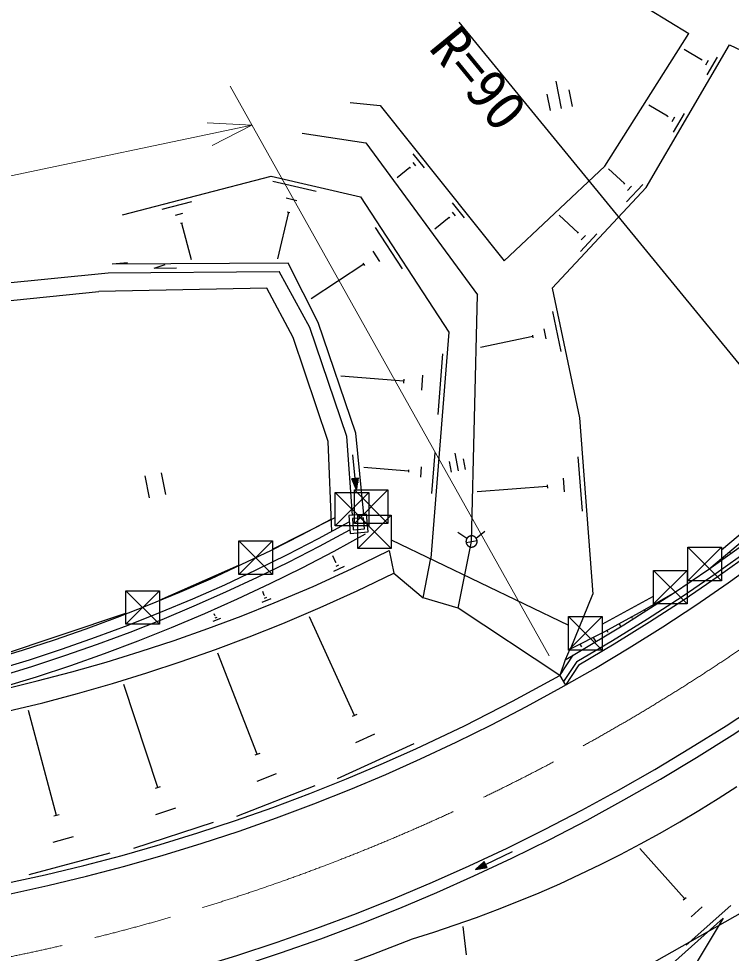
# Model space of a CAD drawing. Units: millimetres, scale not verified. Extents: x 40000 to 680000, y 20000 to 380000.
# Drawn here: x 408404 to 440238, y 276009 to 317774 of the extents above; entities that cross this region are included whole.
import ezdxf
from ezdxf.enums import TextEntityAlignment as Align

# ---------------------------------------------------------------- set-up
doc = ezdxf.new("R2010")
doc.units = ezdxf.units.MM
doc.header["$LTSCALE"] = 1000
doc.linetypes.add('CHAIN', pattern=[18.5, 12, -1.5, 3.5, -1.5])
for name, color, linetype, lineweight in [('M-BGD', 7, 'Continuous', 25), ('M-BMK', 2, 'CHAIN', 13), ('M-BMK-ROW', 30, 'Continuous', 25), ('M-STR-HTXT', 7, 'Continuous', 13)]:
    doc.layers.add(name, color=color, linetype=linetype, lineweight=lineweight)
doc.styles.add('ＭＳ ゴシック', font='')
doc.styles.get('ＭＳ ゴシック').set_extended_font_data('MS Gothic')

msp = doc.modelspace()

# ---------------------------------------------------------------- linework, layer by layer
at = {"layer": 'M-BGD'}
for p, q in [((435556, 318815), (438345, 317105)), ((447088, 294405), (428085, 317620)), ((434582, 311178), (438345, 317105)), ((436427, 310226), (440154, 316598)), ((440154, 316598), (442214, 315641)), ((438903, 315941), (438130, 316393)), ((438917, 315965), (438888, 315916)), ((439197, 315901), (439082, 315704)), ((439606, 316058), (439145, 315270)), ((432398, 314987), (432633, 313759)), ((432983, 314590), (433124, 313853)), ((432000, 314402), (432141, 313665)), ((423212, 314030), (424546, 313890)), ((424546, 313890), (430090, 306954)), ((437387, 313412), (436548, 313902)), ((437402, 313438), (437372, 313386)), ((437698, 313370), (437576, 313161)), ((438132, 313536), (437643, 312702)), ((421060, 312663), (423909, 312225)), ((423909, 312225), (428900, 305430)), ((426009, 311740), (426510, 311112)), ((426009, 311354), (426134, 311197)), ((430090, 306954), (434582, 311178)), ((413042, 309002), (419676, 310742)), ((419676, 310742), (423673, 309807)), ((425883, 311125), (425304, 310663)), ((425867, 311145), (425899, 311106)), ((435459, 310405), (434746, 311068)), ((419761, 310517), (421696, 310064)), ((435481, 310429), (435436, 310381)), ((436279, 310360), (435563, 309590)), ((432241, 305727), (436427, 310226)), ((435779, 310286), (435600, 310094)), ((414814, 309260), (416131, 309605)), ((420351, 309767), (420835, 309654)), ((423673, 309807), (427619, 303765)), ((427764, 309544), (428301, 308872)), ((415412, 308995), (415741, 309081)), ((420457, 309130), (419969, 307043)), ((420396, 309144), (420517, 309116)), ((427764, 309131), (427898, 308962)), ((415639, 308632), (415721, 308654)), ((415680, 308643), (416106, 307018)), ((427629, 308885), (426987, 308372)), ((427613, 308906), (427646, 308864)), ((433390, 308208), (432548, 308991)), ((424325, 308444), (425529, 306599)), ((433413, 308233), (433367, 308183)), ((434233, 308162), (433497, 307370)), ((433720, 308086), (433535, 307888)), ((424223, 307391), (424524, 306929)), ((413257, 306871), (412575, 306803)), ((420448, 306851), (412575, 306803)), ((414450, 306620), (414946, 306784)), ((414450, 306620), (415450, 306647)), ((421777, 304193), (420448, 306851)), ((423820, 306799), (421466, 305261)), ((423782, 306856), (423858, 306741)), ((401529, 305352), (412399, 306411)), ((412399, 306411), (420045, 306482)), ((421404, 303977), (420045, 306482)), ((419494, 305736), (411976, 305586)), ((420662, 303528), (419494, 305736)), ((432241, 305727), (433455, 299938)), ((400689, 304439), (411976, 305586)), ((428635, 294413), (428900, 305430)), ((432254, 304693), (432629, 302901)), ((423470, 299256), (421777, 304193)), ((423058, 299105), (421404, 303977)), ((427619, 303765), (426814, 293659)), ((431355, 303628), (431378, 303516)), ((431857, 303909), (431951, 303461)), ((422225, 298873), (420662, 303528)), ((431366, 303572), (429038, 303084)), ((427342, 302803), (427125, 300088)), ((425605, 301575), (422792, 301799)), ((425611, 301660), (425598, 301490)), ((426446, 301850), (426392, 301171)), ((433455, 299938), (434054, 292054)), ((423315, 295585), (423058, 299105)), ((423818, 295624), (423470, 299256)), ((422386, 294860), (422225, 298873)), ((423441, 297220), (423333, 298283)), ((426990, 298389), (426844, 296558)), ((427881, 298359), (428031, 297573)), ((433387, 298202), (433571, 295768)), ((427627, 297984), (427717, 297513)), ((428255, 298105), (428345, 297633)), ((414774, 297486), (414962, 296504)), ((425818, 297561), (423815, 297720)), ((425823, 297618), (425814, 297504)), ((426386, 297746), (426349, 297288)), ((414037, 297345), (414225, 296363)), ((423590, 297235), (423291, 297205)), ((423491, 296723), (423291, 297205)), ((423331, 297108), (423321, 297208)), ((423351, 297211), (423371, 297012)), ((423411, 296916), (423381, 297214)), ((423411, 297217), (423451, 296819)), ((423491, 296723), (423441, 297220)), ((423470, 297223), (423511, 296825)), ((423491, 296723), (423590, 297235)), ((423531, 296928), (423500, 297226)), ((423530, 297229), (423550, 297030)), ((423570, 297133), (423560, 297232)), ((432013, 296950), (432024, 296798)), ((432726, 297234), (432772, 296625)), ((432018, 296874), (428888, 296636)), ((423948, 295634), (423150, 295572)), ((423150, 295572), (423212, 294774)), ((423810, 295473), (423311, 295434)), ((423311, 295434), (423350, 294935)), ((423848, 294974), (423810, 295473)), ((424010, 294836), (423948, 295634)), ((439241, 293180), (442175, 295652)), ((423350, 294935), (423848, 294974)), ((428834, 294564), (429231, 294868)), ((423212, 294774), (424010, 294836)), ((428015, 294834), (428428, 294553)), ((428389, 294366), (428881, 294460)), ((428038, 291428), (428635, 294413)), ((422570, 293473), (422434, 293768)), ((424960, 294007), (425169, 292994)), ((426471, 291890), (426814, 293659)), ((440148, 293944), (440213, 293865)), ((422943, 293296), (422463, 293074)), ((422585, 293480), (422555, 293466)), ((422697, 293357), (422577, 293301)), ((425169, 292994), (426471, 291890)), ((419374, 292005), (419307, 292176)), ((419386, 292010), (419362, 292001)), ((433047, 289607), (434054, 292054)), ((419665, 291845), (419269, 291690)), ((419470, 291906), (419371, 291867)), ((428038, 291428), (426471, 291890)), ((436938, 291689), (436950, 291671)), ((417170, 291097), (417139, 291176)), ((417180, 291102), (417160, 291093)), ((432584, 288424), (428038, 291428)), ((436344, 291352), (436388, 291284)), ((417412, 290964), (417083, 290836)), ((417250, 291015), (417167, 290983)), ((423409, 286634), (421399, 291041)), ((435222, 290734), (435302, 290604)), ((435781, 291038), (435812, 290989)), ((434677, 290442), (434726, 290362)), ((434066, 290123), (434183, 289927)), ((433021, 289594), (432815, 289130)), ((433476, 289821), (433543, 289705)), ((419064, 284902), (417296, 289414)), ((432584, 288424), (433171, 289334)), ((432815, 289130), (432584, 288424)), ((433339, 289044), (432737, 288150)), ((432815, 289130), (433171, 289334)), ((432646, 288613), (432660, 288542)), ((433421, 288901), (432829, 287988)), ((432584, 288424), (432829, 287988)), ((414614, 283411), (413098, 288018)), ((410091, 282172), (408839, 286853)), ((423516, 286682), (423303, 286585)), ((424303, 285805), (423450, 285416)), ((426049, 285365), (422637, 283809)), ((419173, 284944), (418955, 284859)), ((419910, 284026), (419038, 283684)), ((414725, 283448), (414502, 283374)), ((421629, 283492), (418140, 282125)), ((415410, 282489), (414520, 282196)), ((410204, 282202), (409978, 282142)), ((417097, 281860), (413536, 280689)), ((410833, 281207), (409929, 280965)), ((438154, 278454), (436150, 280694)), ((412481, 280485), (408862, 279517)), ((429261, 279973), (430467, 280558)), ((428811, 279755), (429195, 280108)), ((428811, 279755), (429261, 279973)), ((428811, 279755), (429326, 279838)), ((429248, 280000), (428888, 279825)), ((429274, 279946), (428914, 279771)), ((428965, 279896), (429235, 280027)), ((429017, 279788), (429287, 279919)), ((429221, 280054), (429042, 279967)), ((429118, 280037), (429208, 280081)), ((429300, 279892), (429120, 279805)), ((429326, 279838), (429195, 280108)), ((429223, 279821), (429313, 279865)), ((438092, 278398), (438216, 278509)), ((438228, 276376), (440211, 278151)), ((438439, 277637), (438935, 278081)), ((439871, 277578), (436852, 274876)), ((439871, 277578), (437426, 273525)), ((428408, 275938), (428256, 277209))]:
    msp.add_line(p, q, dxfattribs=at)
for points in [[(405688, 288708), (407132, 289117), (408568, 289554), (409996, 290018), (411414, 290510), (412822, 291029), (414220, 291576), (415608, 292149), (416983, 292749), (418347, 293376), (419699, 294029), (421038, 294707), (422363, 295412)], [(405889, 288245), (407389, 288671), (408879, 289128), (410361, 289614), (411832, 290129), (413292, 290674), (414742, 291247), (416180, 291850), (417605, 292481), (419018, 293140), (420417, 293828), (421802, 294543), (423172, 295286)], [(439241, 293180), (440803, 294290), (442341, 295434)], [(406021, 287950), (407510, 288374), (408991, 288828), (410463, 289311), (411925, 289823), (413377, 290364), (414817, 290933), (416246, 291531), (417663, 292157), (419068, 292810), (420459, 293492), (421836, 294200), (423199, 294936)], [(433339, 289044), (434926, 289982), (436493, 290954), (438039, 291959), (439563, 292996), (441065, 294066), (442544, 295168)], [(433421, 288901), (435012, 289841), (436582, 290814), (438131, 291821), (439658, 292861), (441162, 293933), (442644, 295036)], [(406123, 287460), (407667, 287900), (409202, 288371), (410726, 288873), (412241, 289407), (413744, 289970), (415235, 290565), (416714, 291189), (418180, 291844), (419632, 292528), (421070, 293241), (422493, 293984), (423901, 294755)], [(426349, 284694), (427945, 285443), (429525, 286223), (431089, 287036), (432636, 287880), (434166, 288756), (435678, 289661), (437172, 290598), (438646, 291564), (440100, 292560), (441534, 293585), (442947, 294639)], [(419821, 291670), (421554, 292406), (423267, 293185), (424960, 294007)], [(420201, 290745), (421875, 291455), (423531, 292205), (425169, 292994)], [(437654, 292105), (438450, 292638), (439241, 293180)], [(433021, 289594), (434585, 290394), (436130, 291231), (437654, 292105)], [(433171, 289334), (435434, 290685), (437654, 292105)], [(406123, 287460), (407680, 287803), (409230, 288178), (410772, 288583), (412305, 289021), (413830, 289489), (415344, 289989), (416848, 290519), (418340, 291079), (419821, 291670)], [(406328, 286481), (407905, 286829), (409475, 287208), (411037, 287619), (412589, 288062), (414133, 288536), (415667, 289042), (417190, 289579), (418701, 290147), (420201, 290745)], [(428532, 279919), (430223, 280713), (431898, 281541), (433557, 282402), (435197, 283297), (436819, 284225), (438422, 285185), (440005, 286178), (441568, 287203), (443110, 288258), (444630, 289345), (446128, 290462)], [(428739, 279464), (430440, 280262), (432124, 281095), (433792, 281961), (435441, 282861), (437072, 283794), (438683, 284759), (440275, 285757), (441846, 286787), (443396, 287849), (444925, 288941), (446431, 290064)], [(426141, 285148), (428319, 286180), (430467, 287273), (432584, 288424)], [(423052, 283808), (424603, 284463), (426141, 285148)], [(423242, 283346), (424802, 284005), (426349, 284694)], [(407866, 279141), (409592, 279521), (411310, 279936), (413020, 280386), (414720, 280871), (416410, 281390), (418088, 281944), (419756, 282532), (421410, 283153), (423052, 283808)], [(407968, 278651), (409705, 279034), (411433, 279451), (413152, 279904), (414862, 280391), (416561, 280914), (418250, 281471), (419927, 282062), (421591, 282687), (423242, 283346)], [(425989, 276661), (426948, 276961), (427901, 277278), (428849, 277613), (429790, 277964), (430724, 278333), (431652, 278718), (432573, 279120), (433486, 279539), (434392, 279975), (435289, 280426), (436178, 280894), (437059, 281378), (437931, 281878), (438793, 282393), (439646, 282924), (440489, 283470)], [(425237, 278490), (426891, 279188), (428532, 279919)], [(425427, 278027), (427090, 278730), (428739, 279464)], [(409045, 273513), (410885, 273918), (412718, 274361), (414540, 274841), (416353, 275358), (418155, 275911), (419945, 276502), (421723, 277128), (423487, 277791), (425238, 278490)], [(409147, 273024), (410998, 273431), (412840, 273876), (414673, 274359), (416495, 274878), (418307, 275435), (420106, 276029), (421894, 276659), (423668, 277325), (425428, 278027)], [(409440, 271626), (411320, 272036), (413192, 272484), (415054, 272969), (416907, 273492), (418748, 274052), (420578, 274650), (422395, 275284), (424199, 275954), (425989, 276661)]]:
    msp.add_lwpolyline(points, dxfattribs=at)
msp.add_lwpolyline([(428881, 294460), (428880, 294464), (428879, 294468), (428878, 294473), (428877, 294477), (428875, 294481), (428874, 294485), (428873, 294489), (428872, 294494), (428870, 294498), (428869, 294502), (428867, 294506), (428865, 294510), (428864, 294514), (428862, 294518), (428860, 294522), (428858, 294526), (428856, 294530), (428854, 294534), (428852, 294537), (428850, 294541), (428847, 294545), (428845, 294549), (428842, 294552), (428840, 294556), (428837, 294559), (428835, 294563), (428832, 294566), (428830, 294570), (428827, 294573), (428824, 294577), (428821, 294580), (428818, 294583), (428815, 294586), (428812, 294589), (428809, 294592), (428806, 294595), (428802, 294598), (428799, 294601), (428796, 294604), (428793, 294607), (428789, 294610), (428786, 294612), (428782, 294615), (428779, 294617), (428775, 294620), (428771, 294622), (428768, 294625), (428764, 294627), (428760, 294629), (428756, 294631), (428752, 294634), (428749, 294636), (428745, 294637), (428741, 294639), (428737, 294641), (428733, 294643), (428729, 294645), (428725, 294646), (428721, 294648), (428716, 294649), (428712, 294651), (428708, 294652), (428704, 294653), (428700, 294654), (428695, 294655), (428691, 294656), (428687, 294657), (428683, 294658), (428678, 294659), (428674, 294660), (428670, 294660), (428665, 294661), (428661, 294661), (428657, 294662), (428652, 294662), (428648, 294662), (428644, 294663), (428639, 294663), (428635, 294663), (428630, 294663), (428626, 294663), (428622, 294662), (428617, 294662), (428613, 294662), (428609, 294661), (428604, 294661), (428600, 294660), (428596, 294660), (428591, 294659), (428587, 294658), (428583, 294657), (428578, 294656), (428574, 294655), (428570, 294654), (428566, 294653), (428561, 294652), (428557, 294650), (428553, 294649), (428549, 294648), (428545, 294646), (428541, 294644), (428537, 294643), (428533, 294641), (428529, 294639), (428525, 294637), (428521, 294635), (428517, 294633), (428513, 294631), (428509, 294629), (428506, 294627), (428502, 294625), (428498, 294622), (428495, 294620), (428491, 294617), (428488, 294615), (428484, 294612), (428481, 294609), (428477, 294607), (428474, 294604), (428470, 294601), (428467, 294598), (428464, 294595), (428461, 294592), (428458, 294589), (428455, 294586), (428452, 294583), (428449, 294579), (428446, 294576), (428443, 294573), (428440, 294569), (428437, 294566), (428435, 294563), (428432, 294559), (428430, 294555), (428427, 294552), (428425, 294548), (428422, 294545), (428420, 294541), (428418, 294537), (428416, 294533), (428414, 294529), (428412, 294525), (428410, 294522), (428408, 294518), (428406, 294514), (428404, 294510), (428403, 294505), (428401, 294501), (428400, 294497), (428398, 294493), (428397, 294489), (428396, 294485), (428394, 294481), (428393, 294476), (428392, 294472), (428391, 294468), (428390, 294464), (428389, 294459), (428389, 294455), (428388, 294451), (428387, 294446), (428387, 294442), (428386, 294438), (428386, 294433), (428386, 294429), (428385, 294425), (428385, 294420), (428385, 294416), (428385, 294411), (428385, 294407), (428385, 294403), (428385, 294398), (428386, 294394), (428386, 294390), (428387, 294385), (428387, 294381), (428388, 294377), (428388, 294372), (428389, 294368), (428390, 294364), (428391, 294359), (428392, 294355), (428393, 294351), (428394, 294347), (428395, 294342), (428396, 294338), (428398, 294334), (428399, 294330), (428401, 294326), (428402, 294322), (428404, 294318), (428405, 294314), (428407, 294310), (428409, 294306), (428411, 294302), (428413, 294298), (428415, 294294), (428417, 294290), (428419, 294286), (428422, 294283), (428424, 294279), (428426, 294275), (428429, 294272), (428431, 294268), (428434, 294264), (428436, 294261), (428439, 294258), (428442, 294254), (428445, 294251), (428448, 294247), (428450, 294244), (428453, 294241), (428456, 294238), (428460, 294235), (428463, 294232), (428466, 294229), (428469, 294226), (428472, 294223), (428476, 294220), (428479, 294217), (428483, 294215), (428486, 294212), (428490, 294209), (428493, 294207), (428497, 294204), (428501, 294202), (428504, 294200), (428508, 294197), (428512, 294195), (428516, 294193), (428519, 294191), (428523, 294189), (428527, 294187), (428531, 294185), (428535, 294184), (428539, 294182), (428543, 294180), (428547, 294179), (428552, 294177), (428556, 294176), (428560, 294174), (428564, 294173), (428568, 294172), (428572, 294171), (428577, 294170), (428581, 294169), (428585, 294168), (428590, 294167), (428594, 294166), (428598, 294166), (428602, 294165), (428607, 294164), (428611, 294164), (428616, 294164), (428620, 294163), (428624, 294163), (428629, 294163), (428633, 294163), (428637, 294163), (428642, 294163), (428646, 294163), (428651, 294163), (428655, 294164), (428659, 294164), (428664, 294164), (428668, 294165), (428672, 294166), (428677, 294166), (428681, 294167), (428685, 294168), (428689, 294169), (428694, 294170), (428698, 294171), (428702, 294172), (428706, 294173), (428711, 294175), (428715, 294176), (428719, 294177), (428723, 294179), (428727, 294180), (428731, 294182), (428735, 294184), (428739, 294186), (428743, 294187), (428747, 294189), (428751, 294191), (428755, 294193), (428759, 294196), (428762, 294198), (428766, 294200), (428770, 294202), (428773, 294205), (428777, 294207), (428781, 294210), (428784, 294212), (428788, 294215), (428791, 294218), (428795, 294220), (428798, 294223), (428801, 294226), (428804, 294229), (428808, 294232), (428811, 294235), (428814, 294238), (428817, 294241), (428820, 294245), (428823, 294248), (428826, 294251), (428828, 294254), (428831, 294258), (428834, 294261), (428836, 294265), (428839, 294268), (428842, 294272), (428844, 294276), (428846, 294279), (428849, 294283), (428851, 294287), (428853, 294291), (428855, 294294), (428857, 294298), (428859, 294302), (428861, 294306), (428863, 294310), (428865, 294314), (428866, 294318), (428868, 294322), (428870, 294326), (428871, 294330), (428872, 294335), (428874, 294339), (428875, 294343), (428876, 294347), (428877, 294351), (428878, 294356), (428879, 294360), (428880, 294364), (428881, 294368), (428882, 294373), (428882, 294377), (428883, 294381), (428884, 294386), (428884, 294390), (428884, 294394), (428885, 294399), (428885, 294403), (428885, 294408), (428885, 294412), (428885, 294416), (428885, 294421), (428885, 294425), (428884, 294429), (428884, 294434), (428884, 294438), (428883, 294443), (428883, 294447), (428882, 294451), (428881, 294455)], close=True, dxfattribs=at)
at = {"layer": 'M-BMK'}
msp.add_arc((390080, 364047), 89999, 275.37414, 309.30334, dxfattribs=at)
at = {"layer": 'M-BMK-ROW'}
for p, q in [((422539, 295108), (422539, 296608)), ((422539, 296608), (424039, 296608)), ((424039, 296608), (422539, 295108)), ((424039, 295108), (422539, 296608)), ((423400, 295220), (423400, 296720)), ((423400, 296720), (424900, 296720)), ((424900, 296720), (423400, 295220)), ((424900, 295220), (423400, 296720)), ((424039, 296608), (424039, 295108)), ((424900, 296720), (424900, 295220)), ((419744, 294063), (422539, 295478)), ((423548, 294092), (423548, 295592)), ((423548, 295592), (425048, 295592)), ((425048, 295592), (423548, 294092)), ((425048, 294092), (423548, 295592)), ((425048, 295592), (425048, 294092)), ((424039, 295108), (422539, 295108)), ((424900, 295220), (423400, 295220)), ((439798, 294041), (441232, 295250)), ((425048, 294481), (432964, 290671)), ((418244, 292934), (418244, 294434)), ((418244, 294434), (419744, 294434)), ((419744, 294434), (418244, 292934)), ((419744, 292934), (418244, 294434)), ((419744, 294434), (419744, 292934)), ((425048, 294092), (423548, 294092)), ((438298, 292660), (438298, 294160)), ((438298, 294160), (439798, 294160)), ((439798, 294160), (438298, 292660)), ((439798, 292660), (438298, 294160)), ((439798, 294160), (439798, 292660)), ((414690, 291793), (418244, 293354)), ((419744, 292934), (418244, 292934)), ((436761, 291619), (436761, 293119)), ((436761, 293119), (438261, 293119)), ((438261, 293119), (436761, 291619)), ((438261, 291619), (436761, 293119)), ((438261, 293119), (438261, 291619)), ((438261, 292877), (438298, 292902)), ((439798, 292660), (438298, 292660)), ((413190, 290714), (413190, 292214)), ((413190, 292214), (414690, 292214)), ((414690, 292214), (413190, 290714)), ((414690, 290714), (413190, 292214)), ((414690, 292214), (414690, 290714)), ((434464, 290717), (436761, 291962)), ((438261, 291619), (436761, 291619)), ((406602, 289004), (413190, 291212)), ((414690, 290714), (413190, 290714)), ((432964, 289560), (432964, 291060)), ((432964, 291060), (434464, 291060)), ((434464, 291060), (432964, 289560)), ((434464, 289560), (432964, 291060)), ((434464, 291060), (434464, 289560)), ((434464, 289560), (432964, 289560)), ((436806, 275635), (442646, 278943))]:
    msp.add_line(p, q, dxfattribs=at)
at = {"layer": 'M-STR-HTXT'}
for p, q in [((432096, 289297), (417846, 314762)), ((418823, 313017), (364488, 301572)), ((418823, 313017), (416826, 313125)), ((417039, 312112), (418823, 313017))]:
    msp.add_line(p, q, dxfattribs=at)

# ---------------------------------------------------------------- texts
at = {"layer": 'M-BGD', "style": 'ＭＳ ゴシック'}
msp.add_text('R=90', height=1833, rotation=309.303, dxfattribs=at).set_placement((428085, 317620), align=Align.TOP_LEFT)

doc.saveas('drawing.dxf')
